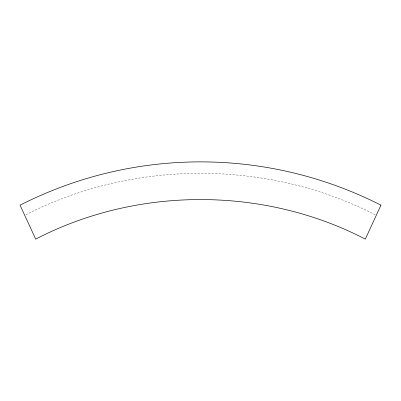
<?xml version="1.0" encoding="UTF-8"?>
<svg xmlns="http://www.w3.org/2000/svg" width="401" height="401" viewBox="0 0 401 401"><rect width="100%" height="100%" fill="white"/><g stroke="black" fill="none" stroke-linecap="round" stroke-linejoin="round"><path stroke-width="0.3" stroke-dasharray="2 1.5" d="M25.834 214.791C134.059 159.267 268.204 159.563 376.283 215.307"/><path stroke-width="0.6" d="M380.95 205.187L365.311 239.121C263.683 186.38 137.317 186.38 35.689 239.121L20.05 205.187A397.591 397.591 0 0 1 380.95 205.187"/></g></svg>
